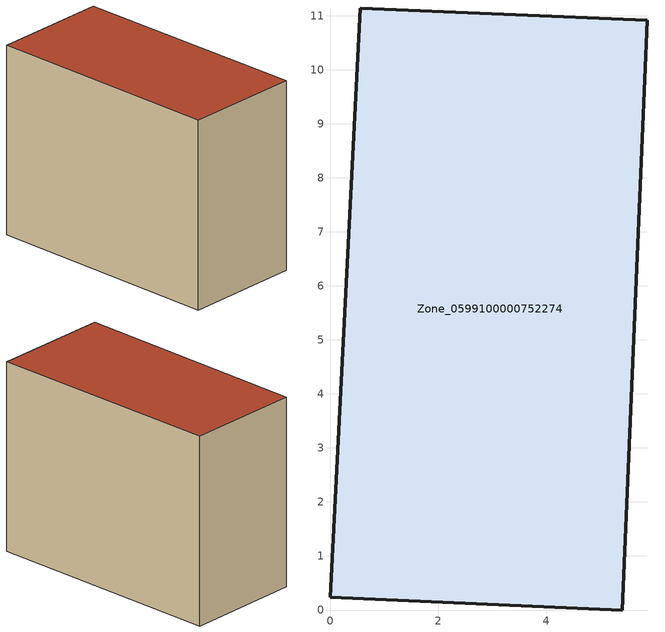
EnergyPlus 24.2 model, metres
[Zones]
Zone_0599100000752274
 floor ground (C_G): 0.56,11.14 5.86,10.92 5.4,0 0,0.23 z1.05
 wall outside (C_F): 5.86,10.92 0.56,11.14 0,0.23 5.4,0 5.86,10.92 z1.05:9.73
 roof outside (C_R): 0,0.23 5.4,0 5.86,10.92 0.56,11.14 z9.73
[BUILDING]
Pand.0599100000752274: North Axis=0; Terrain=City; Loads Convergence Tolerance Value=0.04; Temperature Convergence Tolerance Value=0.4; Solar Distribution=FullExterior; Maximum Number of Warmup Days=25; Minimum Number of Warmup Days=1
[Site:Location]
Rotterdam.The.Hague.AP_ZH_NLD Design_Conditions: Latitude=51.96; Longitude=4.45; Time Zone=1; Elevation=-4.5
[SITE:GROUNDTEMPERATURE:BUILDINGSURFACE]
18, 18, 18, 18, 18, 18, 18, 18, 18, 18, 18, 18
[MATERIAL] Thermal Absorptance=0.9; Solar Absorptance=0.7; Visible Absorptance=0.7
Name | Roughness | Thickness | Conductivity | Density | Specific Heat
G.TI.2006-2014 | MediumSmooth | 0.15 | 0.06 | 540 | 1210
F.TI.2006-2014 | Rough | 0.3 | 0.12 | 1920 | 840
R.TI.2006-2014 | MediumRough | 0.2 | 0.08 | 1500 | 1000
[CONSTRUCTION]
C_G: G.TI.2006-2014
C_F: F.TI.2006-2014
C_R: R.TI.2006-2014
[ZONE]
Zone_0599100000752274: Type=1; Multiplier=1; Ceiling Height=Autocalculate; Volume=Autocalculate; Floor Area=autocalculate; Part of Total Floor Area=Yes
[ZONEINFILTRATION:DESIGNFLOWRATE]
Infil_Zone_0599100000752274: Zone or ZoneList or Space or SpaceList=Zone_0599100000752274; Schedule=AlwaysOn; Design Flow Rate Calculation Method=Flow/Area; Flow Rate per Floor Area=0.0015; Constant Term Coefficient=1; Temperature Term Coefficient=0; Velocity Term Coefficient=0; Velocity Squared Term Coefficient=0
[HVACTEMPLATE:ZONE:IDEALLOADSAIRSYSTEM]
Zone_0599100000752274: Maximum Heating Supply Air Temperature=50; Minimum Cooling Supply Air Temperature=13; Maximum Heating Supply Air Humidity Ratio=0.0156; Minimum Cooling Supply Air Humidity Ratio=0.0077; Heating Limit=NoLimit; Cooling Limit=NoLimit; Dehumidification Control Type=ConstantSensibleHeatRatio; Cooling Sensible Heat Ratio=0.7; Dehumidification Setpoint=60; Humidification Control Type=None; Humidification Setpoint=30; Outdoor Air Method=None; Outdoor Air Flow Rate per Person=0.00944; Outdoor Air Flow Rate per Zone Floor Area=0; Outdoor Air Flow Rate per Zone=0; Demand Controlled Ventilation Type=None; Outdoor Air Economizer Type=NoEconomizer; Heat Recovery Type=None; Sensible Heat Recovery Effectiveness=0.7; Latent Heat Recovery Effectiveness=0.65
[ZONECONTROL:THERMOSTAT]
ThermostatControl_Zone_0599100000752274: Zone or ZoneList=Zone_0599100000752274; Control Type Schedule=DualSetpointControlType; Control 1=Thermostat_Zone_0599100000752274; Temperature Difference Between Cutout And Setpoint=0
[THERMOSTATSETPOINT:DUALSETPOINT]
Thermostat_Zone_0599100000752274: Heating Setpoint Temperature Schedule=HeatingSetpoint_Zone_0599100000752274; Cooling Setpoint Temperature Schedule=CoolingSetpoint_Zone_0599100000752274
[SCHEDULE:COMPACT]
HeatingSetpoint_Zone_0599100000752274: Through: 12/31, For: AllDays, Until: 24:00, 21
CoolingSetpoint_Zone_0599100000752274: Through: 12/31, For: AllDays, Until: 24:00, 24
DualSetpointControlType: Through: 12/31, For: AllDays, Until: 24:00, 4
AlwaysOn: Through: 12/31, For: AllDays, Until: 24:00, 1
